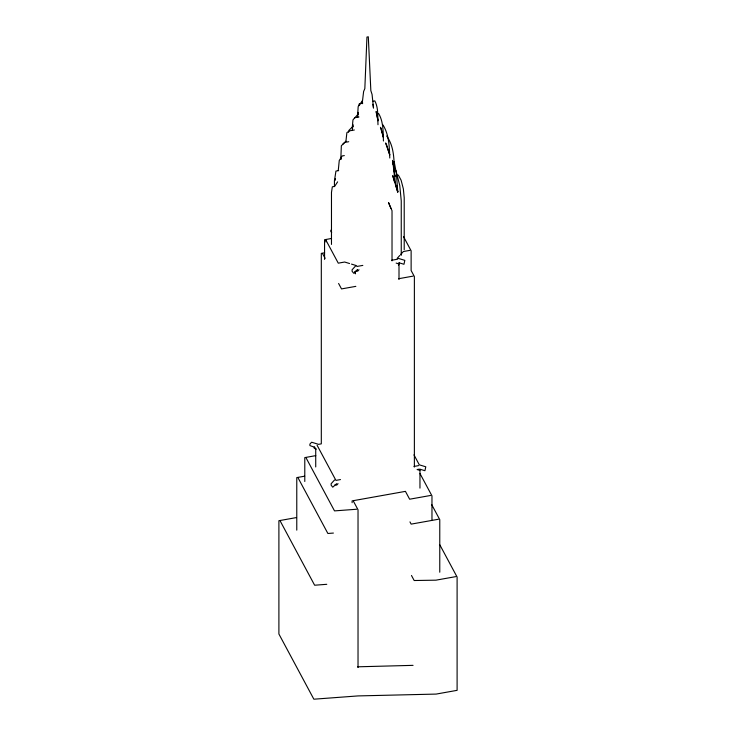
<?xml version="1.0" encoding="UTF-8"?>
<svg xmlns="http://www.w3.org/2000/svg" width="736" height="736" viewBox="0 0 736 736"><rect width="100%" height="100%" fill="white"/><g stroke="black" fill="none" stroke-linecap="round" stroke-linejoin="round"><path stroke-width="1.1" d="M340.814 159.289L341.338 145.774L344.752 142.416L348.726 141.708M338.256 170.605L339.259 160.494L342.139 155.977L344.319 155.581M345.892 141.505L346.895 132.618L349.508 130.852L354.347 129.987M340.897 159.344L341.145 157.21M358.064 112.35L357.696 117.502M353.004 124.614L352.25 130.511M358.184 112.562L357.696 114.586L358.156 106.775L359.37 103.666L362.774 103.058M398.599 265.162L399.078 263.166M348.505 132.241L349.094 130.18L352.894 126.482M352.995 125.746L352.25 127.825L352.958 119.922L354.816 117.686L358.966 116.95M335.22 179.023L334.438 180.964L334.438 186.631M335.432 178.968L334.438 180.964L335.929 171.092L338.661 170.605M359.177 105.644L362.489 100.464M337.622 181.856L334.659 186.401L332.332 186.815L331.476 192.473L331.476 244.426M354.522 118.192L358.23 113.97M355.516 266.046L352.102 269.781L352.102 271.28L353.722 273.258L357.641 269.735L356.022 270.738L357.641 271.234L359.012 269.735M397.173 258.327L399.768 255.484M334.558 479.973L331.145 483.708L331.145 485.199L332.764 487.186L336.683 483.662M338.054 483.662L336.683 485.153L335.064 484.665M342.626 144.376L345.948 141.202M373.124 101.209L374.826 100.906C378.626 108.1 377.568 116.812 377.991 124.724M331.54 238.473L324.558 239.724L324.558 259.422M324.604 252.788L321.31 253.377L321.31 443.854L318.568 444.342L311.613 442.226L309.902 444.093L309.902 445.584L315.128 447.47M409.759 250.387L403.383 251.528L400.789 254.371L401.249 255.226L401.249 200.891L399.758 185.463L395.867 170.375M362.83 265.402L356.886 266.469L356.426 265.613L351.504 264.114M391.69 260.25L397.633 259.182M355.838 286.359L341.522 288.917L338.597 283.47M412.997 276.138L398.682 278.705L399.004 279.303L399.004 262.586M315.762 455.639L304.787 457.599L304.787 481.491M304.667 476.183L296.774 477.59L296.774 530.141M340.474 479.578L335.929 480.387L317.096 445.271M418.591 465.621L414.046 466.431L414.377 467.038L414.377 276.561L411.13 270.508L411.13 250.81L403.549 236.67M419.014 469.191L417.119 469.531L419.704 470.322L420.56 469.384L424.93 470.718L425.785 466.799L419.308 464.83L413.963 454.848M296.544 517.555L278.898 520.711L278.898 634L313.858 699.2L358.027 695.916L436.135 694.085L457.102 690.34L457.102 577.052L439.843 544.861M430.597 495.466L409.639 499.21L405.435 491.363L352.112 500.894L352.112 502.688M438.398 519.257L411.157 524.124L409.961 521.907M455.731 576.638L435.951 580.17L414.175 580.52L411.479 575.488M396.124 175.416L398.36 175.094L401.12 180.246L403.356 188.894L404.211 197.736L404.211 249.688M356.592 509.248L334.512 510.894L306.158 458.022M333.408 533.066L327.879 533.48L298.144 478.014M326.775 584.31L314.631 585.221L280.269 521.134M413.052 665.353L357.705 666.807L358.027 667.414L358.027 509.781L353.482 501.308M398.36 258.391L404.828 260.36L403.972 264.279L399.602 262.954L398.746 263.884L396.161 263.092M349.563 263.525L344.65 262.025L338.275 263.166L325.928 240.138L325.928 241.932M316.37 449.043L314.272 448.408L314.272 446.908M331.715 232.217L330.86 231.656L330.86 230.166M378.571 113.445C383.484 121.642 383.079 131.753 383.438 141.008M382.941 124.872C389.086 134.679 389.362 146.786 389.786 158.019M386.667 136.013C398.59 152.646 390.982 174.11 397.771 192.096L396.428 173.595L394.165 161.607M392.49 160.374L394.91 176.806L393.456 166.943M322.681 253.791L325.119 258.327M420.026 473.616L431.968 495.88L431.968 519.763M431.636 504.5L439.769 519.671L439.769 572.222M354.596 272.072L355.516 273.81L355.083 271.713M390.908 208.389L388.544 202.593L392.021 210.698L392.021 260.848M394.597 182.151L392.73 175.628L397.771 192.096L397.026 185.95M372.913 104.3L373.511 108.1L372.066 94.429L370.843 90.648L368.313 36.8L366.951 37.048L364.835 88.633L363.621 91.476L362.167 103.712M392.647 161.469L393.134 164.754M394.238 173.981L394.386 176.042M419.962 469.025L419.962 488.124M315.726 448.96L315.726 466.946M376.51 112.424L376.05 111.568L377.991 120.833L376.51 112.424M381.165 128.616L380.457 127.291L383.438 137.43L381.165 128.616M386.593 144.854L385.6 142.986L389.786 155.029L386.593 144.854"/></g></svg>
